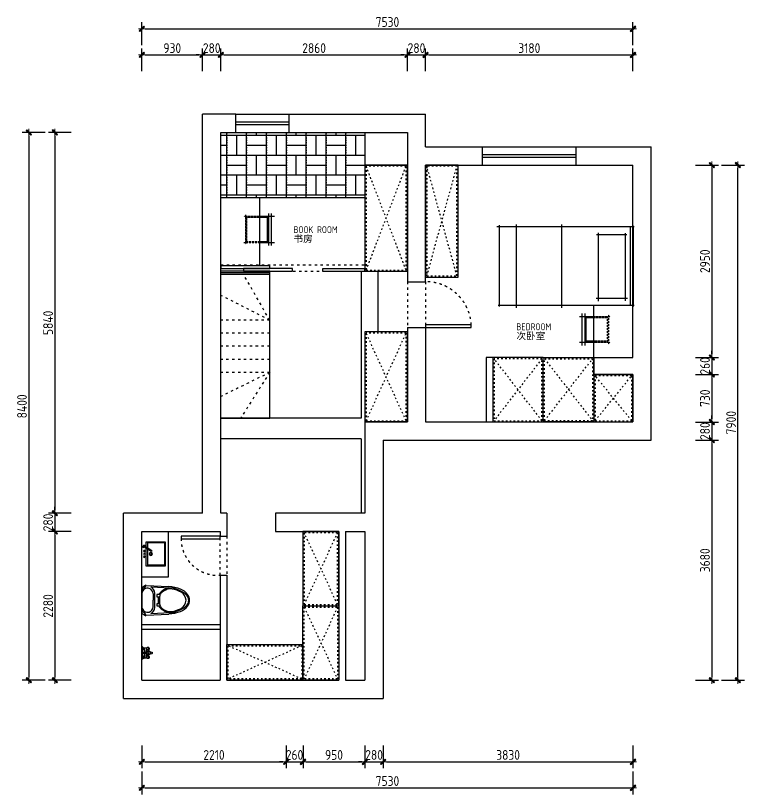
# Model space of a CAD drawing. Header units: millimetres. Extents: x -58733 to 427521, y -235734 to 553534.
# Drawn here: x 107490 to 118666, y 507669 to 519611 of the extents above; entities that cross this region are included whole.
import ezdxf

# ---------------------------------------------------------------- set-up
doc = ezdxf.new("R2010")
doc.units = ezdxf.units.MM
doc.linetypes.add('ACAD_ISO03W100', pattern=[30, 12, -18])
for name, color, linetype in [('00-墙体', 7, 'Continuous'), ('02-洁具及配件（地平图显示）', 1, 'Continuous'), ('02-活动家具', 1, 'Continuous'), ('E-立面活动家具', 1, 'Continuous')]:
    doc.layers.add(name, color=color, linetype=linetype)
doc.layers.add('P★10 文字说明', color=32, linetype='Continuous', lineweight=0)
doc.styles.add('CCD_DIM', font='ARCHS.SHX')
doc.styles.add('编号', font='ARCHSTYL.SHX', dxfattribs={"width": 0.8})
doc.dimstyles.new('海龍1：50', dxfattribs={"dimscale": 50, "dimtxt": 3, "dimasz": 1, "dimexe": 2, "dimexo": 2, "dimgap": 0.6, "dimtad": 1, "dimdec": 0, "dimrnd": 5, "dimdsep": 46, "dimtxsty": 'CCD_DIM', "dimblk": 'WS-cj', "dimcen": 1, "dimclrd": 242, "dimclre": 242, "dimclrt": 2, "dimadec": 0, "dimazin": 2, "dimtfac": 1, "dimtdec": 0, "dimtix": 1, "dimtmove": 2, "dimatfit": 3, "dimldrblk": 'CCD_Leader_Arrow', "dimfxl": 5, "dimfxlon": 1, "dimtolj": 1, "dimarcsym": 0})

# ---------------------------------------------------------------- blocks, each defined once
blk = doc.blocks.new('WS-cj')
blk.add_hatch(color=1).paths.add_polyline_path([(0.59, 0.82), (-0.82, -0.59), (-0.59, -0.82), (0.82, 0.59)])
at = {"color": 1, "linetype": 'ByBlock', "lineweight": 0}
for p, q in [((-1.1, 0), (0, 0)), ((0, 0), (1.1, 0))]:
    blk.add_line(p, q, dxfattribs=at)
at = {"color": 1}
blk.add_lwpolyline([(0.59, 0.82), (-0.82, -0.59), (-0.59, -0.82), (0.82, 0.59)], close=True, dxfattribs=at)
blk = doc.blocks.new('*D592')
at = {"color": 242, "lineweight": -2}
for p, q in [((56261, 165834), (56261, 166184)), ((57191, 165834), (57191, 166184)), ((56311, 166084), (57141, 166084))]:
    blk.add_line(p, q, dxfattribs=at)
at = {"layer": 'Defpoints', "color": 0}
for p in [(57191, 166084), (56261, 165684), (57191, 165684)]:
    blk.add_point(p, dxfattribs=at)
at = {"color": 242, "lineweight": -2, "xscale": 50, "yscale": 50, "zscale": 50, "rotation": 180}
blk.add_blockref('WS-cj', (56261, 166084), dxfattribs=at)
at = {"color": 242, "lineweight": -2, "xscale": 50, "yscale": 50, "zscale": 50}
blk.add_blockref('WS-cj', (57191, 166084), dxfattribs=at)
at = {"color": 2, "insert": (56726, 166189), "char_height": 150, "attachment_point": 5, "style": 'CCD_DIM'}
blk.add_mtext('\\A1;930', dxfattribs=at)
blk = doc.blocks.new('CCD_Leader_Arrow')
at = {"color": 1, "linetype": 'ByBlock'}
blk.add_line((0, 0), (-1, 0), dxfattribs=at)
for points in [[(-0.86, 0.67), (-0.6, 0.85), (-0.24, 0), (0, 0)], [(-0.86, -0.67), (-0.6, -0.85), (-0.24, 0), (0, 0)]]:
    blk.add_solid(points, dxfattribs=at)
blk = doc.blocks.new('*D593')
at = {"color": 242, "lineweight": -2}
for p, q in [((57191, 165834), (57191, 166184)), ((57471, 165834), (57471, 166184)), ((57141, 166084), (57091, 166084)), ((57191, 166084), (57471, 166084)), ((57521, 166084), (57571, 166084))]:
    blk.add_line(p, q, dxfattribs=at)
at = {"layer": 'Defpoints', "color": 0}
for p in [(57471, 166084), (57191, 165684), (57471, 165684)]:
    blk.add_point(p, dxfattribs=at)
at = {"color": 242, "lineweight": -2, "xscale": 50, "yscale": 50, "zscale": 50}
blk.add_blockref('WS-cj', (57191, 166084), dxfattribs=at)
at = {"color": 242, "lineweight": -2, "xscale": 50, "yscale": 50, "zscale": 50, "rotation": 180}
blk.add_blockref('WS-cj', (57471, 166084), dxfattribs=at)
at = {"color": 2, "insert": (57331, 166189), "char_height": 150, "attachment_point": 5, "style": 'CCD_DIM'}
blk.add_mtext('\\A1;280', dxfattribs=at)
blk = doc.blocks.new('*D594')
at = {"color": 242, "lineweight": -2}
for p, q in [((57471, 165834), (57471, 166184)), ((60331, 165834), (60331, 166184)), ((57521, 166084), (60281, 166084))]:
    blk.add_line(p, q, dxfattribs=at)
at = {"layer": 'Defpoints', "color": 0}
for p in [(60331, 166084), (57471, 165684), (60331, 165684)]:
    blk.add_point(p, dxfattribs=at)
at = {"color": 242, "lineweight": -2, "xscale": 50, "yscale": 50, "zscale": 50, "rotation": 180}
blk.add_blockref('WS-cj', (57471, 166084), dxfattribs=at)
at = {"color": 242, "lineweight": -2, "xscale": 50, "yscale": 50, "zscale": 50}
blk.add_blockref('WS-cj', (60331, 166084), dxfattribs=at)
at = {"color": 2, "insert": (58901, 166189), "char_height": 150, "attachment_point": 5, "style": 'CCD_DIM'}
blk.add_mtext('\\A1;2860', dxfattribs=at)
blk = doc.blocks.new('*D595')
at = {"color": 242, "lineweight": -2}
for p, q in [((60331, 165834), (60331, 166184)), ((60611, 165834), (60611, 166184)), ((60281, 166084), (60231, 166084)), ((60331, 166084), (60611, 166084)), ((60661, 166084), (60711, 166084))]:
    blk.add_line(p, q, dxfattribs=at)
at = {"layer": 'Defpoints', "color": 0}
for p in [(60611, 166084), (60331, 165684), (60611, 165684)]:
    blk.add_point(p, dxfattribs=at)
at = {"color": 242, "lineweight": -2, "xscale": 50, "yscale": 50, "zscale": 50}
blk.add_blockref('WS-cj', (60331, 166084), dxfattribs=at)
at = {"color": 242, "lineweight": -2, "xscale": 50, "yscale": 50, "zscale": 50, "rotation": 180}
blk.add_blockref('WS-cj', (60611, 166084), dxfattribs=at)
at = {"color": 2, "insert": (60471, 166189), "char_height": 150, "attachment_point": 5, "style": 'CCD_DIM'}
blk.add_mtext('\\A1;280', dxfattribs=at)
blk = doc.blocks.new('*D596')
at = {"color": 242, "lineweight": -2}
for p, q in [((60611, 165834), (60611, 166184)), ((63791, 165834), (63791, 166184)), ((60661, 166084), (63741, 166084))]:
    blk.add_line(p, q, dxfattribs=at)
at = {"layer": 'Defpoints', "color": 0}
for p in [(63791, 166084), (60611, 165684), (63791, 165684)]:
    blk.add_point(p, dxfattribs=at)
at = {"color": 242, "lineweight": -2, "xscale": 50, "yscale": 50, "zscale": 50, "rotation": 180}
blk.add_blockref('WS-cj', (60611, 166084), dxfattribs=at)
at = {"color": 242, "lineweight": -2, "xscale": 50, "yscale": 50, "zscale": 50}
blk.add_blockref('WS-cj', (63791, 166084), dxfattribs=at)
at = {"color": 2, "insert": (62201, 166189), "char_height": 150, "attachment_point": 5, "style": 'CCD_DIM'}
blk.add_mtext('\\A1;3180', dxfattribs=at)
blk = doc.blocks.new('*D597')
at = {"color": 242, "lineweight": -2}
for p, q in [((56261, 166234), (56261, 166584)), ((56311, 166484), (63741, 166484)), ((63791, 166234), (63791, 166584))]:
    blk.add_line(p, q, dxfattribs=at)
at = {"layer": 'Defpoints', "color": 0}
for p in [(63791, 166484), (56261, 165684), (63791, 165684)]:
    blk.add_point(p, dxfattribs=at)
at = {"color": 242, "lineweight": -2, "xscale": 50, "yscale": 50, "zscale": 50, "rotation": 180}
blk.add_blockref('WS-cj', (56261, 166484), dxfattribs=at)
at = {"color": 242, "lineweight": -2, "xscale": 50, "yscale": 50, "zscale": 50}
blk.add_blockref('WS-cj', (63791, 166484), dxfattribs=at)
at = {"color": 2, "insert": (60026, 166589), "char_height": 150, "attachment_point": 5, "style": 'CCD_DIM'}
blk.add_mtext('\\A1;7530', dxfattribs=at)
blk = doc.blocks.new('*D598')
at = {"color": 242, "lineweight": -2}
for p, q in [((56261, 155496), (56261, 155146)), ((58471, 155496), (58471, 155146)), ((56311, 155246), (58421, 155246))]:
    blk.add_line(p, q, dxfattribs=at)
at = {"layer": 'Defpoints', "color": 0}
for p in [(56261, 155646), (58471, 155646), (58471, 155246)]:
    blk.add_point(p, dxfattribs=at)
at = {"color": 242, "lineweight": -2, "xscale": 50, "yscale": 50, "zscale": 50, "rotation": 180}
blk.add_blockref('WS-cj', (56261, 155246), dxfattribs=at)
at = {"color": 242, "lineweight": -2, "xscale": 50, "yscale": 50, "zscale": 50}
blk.add_blockref('WS-cj', (58471, 155246), dxfattribs=at)
at = {"color": 2, "insert": (57366, 155351), "char_height": 150, "attachment_point": 5, "style": 'CCD_DIM'}
blk.add_mtext('\\A1;2210', dxfattribs=at)
blk = doc.blocks.new('*D599')
at = {"color": 242, "lineweight": -2}
for p, q in [((58471, 155496), (58471, 155146)), ((58731, 155496), (58731, 155146)), ((58421, 155246), (58371, 155246)), ((58471, 155246), (58731, 155246)), ((58781, 155246), (58831, 155246))]:
    blk.add_line(p, q, dxfattribs=at)
at = {"layer": 'Defpoints', "color": 0}
for p in [(58471, 155646), (58731, 155646), (58731, 155246)]:
    blk.add_point(p, dxfattribs=at)
at = {"color": 242, "lineweight": -2, "xscale": 50, "yscale": 50, "zscale": 50}
blk.add_blockref('WS-cj', (58471, 155246), dxfattribs=at)
at = {"color": 242, "lineweight": -2, "xscale": 50, "yscale": 50, "zscale": 50, "rotation": 180}
blk.add_blockref('WS-cj', (58731, 155246), dxfattribs=at)
at = {"color": 2, "insert": (58601, 155351), "char_height": 150, "attachment_point": 5, "style": 'CCD_DIM'}
blk.add_mtext('\\A1;260', dxfattribs=at)
blk = doc.blocks.new('*D600')
at = {"color": 242, "lineweight": -2}
for p, q in [((58731, 155496), (58731, 155146)), ((59681, 155496), (59681, 155146)), ((58781, 155246), (59631, 155246))]:
    blk.add_line(p, q, dxfattribs=at)
at = {"layer": 'Defpoints', "color": 0}
for p in [(58731, 155646), (59681, 155646), (59681, 155246)]:
    blk.add_point(p, dxfattribs=at)
at = {"color": 242, "lineweight": -2, "xscale": 50, "yscale": 50, "zscale": 50, "rotation": 180}
blk.add_blockref('WS-cj', (58731, 155246), dxfattribs=at)
at = {"color": 242, "lineweight": -2, "xscale": 50, "yscale": 50, "zscale": 50}
blk.add_blockref('WS-cj', (59681, 155246), dxfattribs=at)
at = {"color": 2, "insert": (59206, 155351), "char_height": 150, "attachment_point": 5, "style": 'CCD_DIM'}
blk.add_mtext('\\A1;950', dxfattribs=at)
blk = doc.blocks.new('*D601')
at = {"color": 242, "lineweight": -2}
for p, q in [((59681, 155496), (59681, 155146)), ((59961, 155496), (59961, 155146)), ((59631, 155246), (59581, 155246)), ((59681, 155246), (59961, 155246)), ((60011, 155246), (60061, 155246))]:
    blk.add_line(p, q, dxfattribs=at)
at = {"layer": 'Defpoints', "color": 0}
for p in [(59681, 155646), (59961, 155646), (59961, 155246)]:
    blk.add_point(p, dxfattribs=at)
at = {"color": 242, "lineweight": -2, "xscale": 50, "yscale": 50, "zscale": 50}
blk.add_blockref('WS-cj', (59681, 155246), dxfattribs=at)
at = {"color": 242, "lineweight": -2, "xscale": 50, "yscale": 50, "zscale": 50, "rotation": 180}
blk.add_blockref('WS-cj', (59961, 155246), dxfattribs=at)
at = {"color": 2, "insert": (59821, 155351), "char_height": 150, "attachment_point": 5, "style": 'CCD_DIM'}
blk.add_mtext('\\A1;280', dxfattribs=at)
blk = doc.blocks.new('*D602')
at = {"color": 242, "lineweight": -2}
for p, q in [((59961, 155496), (59961, 155146)), ((63791, 155496), (63791, 155146)), ((60011, 155246), (63741, 155246))]:
    blk.add_line(p, q, dxfattribs=at)
at = {"layer": 'Defpoints', "color": 0}
for p in [(59961, 155646), (63791, 155646), (63791, 155246)]:
    blk.add_point(p, dxfattribs=at)
at = {"color": 242, "lineweight": -2, "xscale": 50, "yscale": 50, "zscale": 50, "rotation": 180}
blk.add_blockref('WS-cj', (59961, 155246), dxfattribs=at)
at = {"color": 242, "lineweight": -2, "xscale": 50, "yscale": 50, "zscale": 50}
blk.add_blockref('WS-cj', (63791, 155246), dxfattribs=at)
at = {"color": 2, "insert": (61876, 155351), "char_height": 150, "attachment_point": 5, "style": 'CCD_DIM'}
blk.add_mtext('\\A1;3830', dxfattribs=at)
blk = doc.blocks.new('*D603')
at = {"color": 242, "lineweight": -2}
for p, q in [((56261, 155096), (56261, 154746)), ((63791, 155096), (63791, 154746)), ((56311, 154846), (63741, 154846))]:
    blk.add_line(p, q, dxfattribs=at)
at = {"layer": 'Defpoints', "color": 0}
for p in [(56261, 155646), (63791, 155646), (63791, 154846)]:
    blk.add_point(p, dxfattribs=at)
at = {"color": 242, "lineweight": -2, "xscale": 50, "yscale": 50, "zscale": 50, "rotation": 180}
blk.add_blockref('WS-cj', (56261, 154846), dxfattribs=at)
at = {"color": 242, "lineweight": -2, "xscale": 50, "yscale": 50, "zscale": 50}
blk.add_blockref('WS-cj', (63791, 154846), dxfattribs=at)
at = {"color": 2, "insert": (60026, 154951), "char_height": 150, "attachment_point": 5, "style": 'CCD_DIM'}
blk.add_mtext('\\A1;7530', dxfattribs=at)
blk = doc.blocks.new('*D604')
at = {"color": 242, "lineweight": -2}
for p, q in [((55177, 164896), (54827, 164896)), ((54927, 164846), (54927, 159106)), ((55177, 159056), (54827, 159056))]:
    blk.add_line(p, q, dxfattribs=at)
at = {"layer": 'Defpoints', "color": 0}
for p in [(55327, 164896), (54927, 159056), (55327, 159056)]:
    blk.add_point(p, dxfattribs=at)
at = {"color": 242, "lineweight": -2, "xscale": 50, "yscale": 50, "zscale": 50}
for p, rotation in [((54927, 164896), 90), ((54927, 159056), 270)]:
    blk.add_blockref('WS-cj', p, dxfattribs=dict(at, rotation=rotation))
at = {"color": 2, "insert": (54822, 161976), "char_height": 150, "attachment_point": 5, "rotation": 90, "style": 'CCD_DIM'}
blk.add_mtext('\\A1;5840', dxfattribs=at)
blk = doc.blocks.new('*D605')
at = {"color": 242, "lineweight": -2}
for p, q in [((54927, 159106), (54927, 159156)), ((55177, 159056), (54827, 159056)), ((54927, 159056), (54927, 158776)), ((55177, 158776), (54827, 158776)), ((54927, 158726), (54927, 158676))]:
    blk.add_line(p, q, dxfattribs=at)
at = {"layer": 'Defpoints', "color": 0}
for p in [(55327, 159056), (54927, 158776), (55327, 158776)]:
    blk.add_point(p, dxfattribs=at)
at = {"color": 242, "lineweight": -2, "xscale": 50, "yscale": 50, "zscale": 50}
for p, rotation in [((54927, 159056), 270), ((54927, 158776), 90)]:
    blk.add_blockref('WS-cj', p, dxfattribs=dict(at, rotation=rotation))
at = {"color": 2, "insert": (54822, 158916), "char_height": 150, "attachment_point": 5, "rotation": 90, "style": 'CCD_DIM'}
blk.add_mtext('\\A1;280', dxfattribs=at)
blk = doc.blocks.new('*D606')
at = {"color": 242, "lineweight": -2}
for p, q in [((55177, 158776), (54827, 158776)), ((54927, 158726), (54927, 156546)), ((55177, 156496), (54827, 156496))]:
    blk.add_line(p, q, dxfattribs=at)
at = {"layer": 'Defpoints', "color": 0}
for p in [(55327, 158776), (54927, 156496), (55327, 156496)]:
    blk.add_point(p, dxfattribs=at)
at = {"color": 242, "lineweight": -2, "xscale": 50, "yscale": 50, "zscale": 50}
for p, rotation in [((54927, 158776), 90), ((54927, 156496), 270)]:
    blk.add_blockref('WS-cj', p, dxfattribs=dict(at, rotation=rotation))
at = {"color": 2, "insert": (54822, 157636), "char_height": 150, "attachment_point": 5, "rotation": 90, "style": 'CCD_DIM'}
blk.add_mtext('\\A1;2280', dxfattribs=at)
blk = doc.blocks.new('*D607')
at = {"color": 242, "lineweight": -2}
for p, q in [((54777, 164896), (54427, 164896)), ((54527, 164846), (54527, 156546)), ((54777, 156496), (54427, 156496))]:
    blk.add_line(p, q, dxfattribs=at)
at = {"layer": 'Defpoints', "color": 0}
for p in [(55327, 164896), (54527, 156496), (55327, 156496)]:
    blk.add_point(p, dxfattribs=at)
at = {"color": 242, "lineweight": -2, "xscale": 50, "yscale": 50, "zscale": 50}
for p, rotation in [((54527, 164896), 90), ((54527, 156496), 270)]:
    blk.add_blockref('WS-cj', p, dxfattribs=dict(at, rotation=rotation))
at = {"color": 2, "insert": (54422, 160696), "char_height": 150, "attachment_point": 5, "rotation": 90, "style": 'CCD_DIM'}
blk.add_mtext('\\A1;8400', dxfattribs=at)
blk = doc.blocks.new('*D608')
at = {"color": 242, "lineweight": -2}
for p, q in [((64750, 164396), (65100, 164396)), ((65000, 164346), (65000, 161496)), ((64750, 161446), (65100, 161446))]:
    blk.add_line(p, q, dxfattribs=at)
at = {"layer": 'Defpoints', "color": 0}
for p in [(64600, 164396), (64600, 161446), (65000, 161446)]:
    blk.add_point(p, dxfattribs=at)
at = {"color": 242, "lineweight": -2, "xscale": 50, "yscale": 50, "zscale": 50}
for p, rotation in [((65000, 164396), 90), ((65000, 161446), 270)]:
    blk.add_blockref('WS-cj', p, dxfattribs=dict(at, rotation=rotation))
at = {"color": 2, "insert": (64895, 162921), "char_height": 150, "attachment_point": 5, "rotation": 90, "style": 'CCD_DIM'}
blk.add_mtext('\\A1;2950', dxfattribs=at)
blk = doc.blocks.new('*D609')
at = {"color": 242, "lineweight": -2}
for p, q in [((65000, 161496), (65000, 161546)), ((64750, 161446), (65100, 161446)), ((65000, 161446), (65000, 161186)), ((64750, 161186), (65100, 161186)), ((65000, 161136), (65000, 161086))]:
    blk.add_line(p, q, dxfattribs=at)
at = {"layer": 'Defpoints', "color": 0}
for p in [(64600, 161446), (64600, 161186), (65000, 161186)]:
    blk.add_point(p, dxfattribs=at)
at = {"color": 242, "lineweight": -2, "xscale": 50, "yscale": 50, "zscale": 50}
for p, rotation in [((65000, 161446), 270), ((65000, 161186), 90)]:
    blk.add_blockref('WS-cj', p, dxfattribs=dict(at, rotation=rotation))
at = {"color": 2, "insert": (64895, 161316), "char_height": 150, "attachment_point": 5, "rotation": 90, "style": 'CCD_DIM'}
blk.add_mtext('\\A1;260', dxfattribs=at)
blk = doc.blocks.new('*D610')
at = {"color": 242, "lineweight": -2}
for p, q in [((64750, 161186), (65100, 161186)), ((65000, 161136), (65000, 160506)), ((64750, 160456), (65100, 160456))]:
    blk.add_line(p, q, dxfattribs=at)
at = {"layer": 'Defpoints', "color": 0}
for p in [(64600, 161186), (64600, 160456), (65000, 160456)]:
    blk.add_point(p, dxfattribs=at)
at = {"color": 242, "lineweight": -2, "xscale": 50, "yscale": 50, "zscale": 50}
for p, rotation in [((65000, 161186), 90), ((65000, 160456), 270)]:
    blk.add_blockref('WS-cj', p, dxfattribs=dict(at, rotation=rotation))
at = {"color": 2, "insert": (64895, 160821), "char_height": 150, "attachment_point": 5, "rotation": 90, "style": 'CCD_DIM'}
blk.add_mtext('\\A1;730', dxfattribs=at)
blk = doc.blocks.new('*D611')
at = {"color": 242, "lineweight": -2}
for p, q in [((65000, 160506), (65000, 160556)), ((64750, 160456), (65100, 160456)), ((65000, 160456), (65000, 160176)), ((64750, 160176), (65100, 160176)), ((65000, 160126), (65000, 160076))]:
    blk.add_line(p, q, dxfattribs=at)
at = {"layer": 'Defpoints', "color": 0}
for p in [(64600, 160456), (64600, 160176), (65000, 160176)]:
    blk.add_point(p, dxfattribs=at)
at = {"color": 242, "lineweight": -2, "xscale": 50, "yscale": 50, "zscale": 50}
for p, rotation in [((65000, 160456), 270), ((65000, 160176), 90)]:
    blk.add_blockref('WS-cj', p, dxfattribs=dict(at, rotation=rotation))
at = {"color": 2, "insert": (64895, 160316), "char_height": 150, "attachment_point": 5, "rotation": 90, "style": 'CCD_DIM'}
blk.add_mtext('\\A1;280', dxfattribs=at)
blk = doc.blocks.new('*D612')
at = {"color": 242, "lineweight": -2}
for p, q in [((64750, 160176), (65100, 160176)), ((65000, 160126), (65000, 156546)), ((64750, 156496), (65100, 156496))]:
    blk.add_line(p, q, dxfattribs=at)
at = {"layer": 'Defpoints', "color": 0}
for p in [(64600, 160176), (64600, 156496), (65000, 156496)]:
    blk.add_point(p, dxfattribs=at)
at = {"color": 242, "lineweight": -2, "xscale": 50, "yscale": 50, "zscale": 50}
for p, rotation in [((65000, 160176), 90), ((65000, 156496), 270)]:
    blk.add_blockref('WS-cj', p, dxfattribs=dict(at, rotation=rotation))
at = {"color": 2, "insert": (64895, 158336), "char_height": 150, "attachment_point": 5, "rotation": 90, "style": 'CCD_DIM'}
blk.add_mtext('\\A1;3680', dxfattribs=at)
blk = doc.blocks.new('*D613')
at = {"color": 242, "lineweight": -2}
for p, q in [((65150, 164396), (65500, 164396)), ((65400, 156546), (65400, 164346)), ((65150, 156496), (65500, 156496))]:
    blk.add_line(p, q, dxfattribs=at)
at = {"layer": 'Defpoints', "color": 0}
for p in [(64600, 164396), (65400, 164396), (64600, 156496)]:
    blk.add_point(p, dxfattribs=at)
at = {"color": 242, "lineweight": -2, "xscale": 50, "yscale": 50, "zscale": 50}
for p, rotation in [((65400, 164396), 90), ((65400, 156496), 270)]:
    blk.add_blockref('WS-cj', p, dxfattribs=dict(at, rotation=rotation))
at = {"color": 2, "insert": (65295, 160446), "char_height": 150, "attachment_point": 5, "rotation": 90, "style": 'CCD_DIM'}
blk.add_mtext('\\A1;7900', dxfattribs=at)
blk = doc.blocks.new('zw$DBEA')
for p, q in [((2102, 1237), (0, 1237)), ((36, 1266), (36, 20)), ((36, 1253), (36, 16)), ((2045, 30), (2045, 1248)), ((2086, 1253), (2086, 16)), ((16, 37), (2102, 37))]:
    blk.add_line(p, q)
at = {"color": 251}
for p, q in [((292, 1277), (292, 0)), ((987, 1277), (987, 0)), ((1526, 1121), (1990, 1121)), ((1556, 100), (1556, 1149)), ((1966, 1144), (1966, 106)), ((2003, 139), (1520, 139))]:
    blk.add_line(p, q, dxfattribs=at)
blk = doc.blocks.new('A$C47FE7B04')
for p, q in [((12, 67), (28, 412)), ((466, 67), (450, 412)), ((42, 0), (0, 60)), ((436, 0), (478, 60)), ((436, 0), (42, 0))]:
    blk.add_line(p, q)
at = {"color": 251}
for p, q in [((35, 136), (50, 437)), ((443, 136), (428, 437)), ((153, 278), (153, 229)), ((185, 271), (293, 271)), ((186, 229), (186, 271)), ((292, 256), (186, 256)), ((292, 271), (292, 229)), ((325, 229), (325, 278)), ((350, 200), (128, 200)), ((138, 171), (239, 175)), ((153, 229), (186, 229)), ((340, 171), (239, 175)), ((292, 229), (325, 229)), ((94, 14), (55, 14)), ((424, 14), (384, 14)), ((76, 0), (403, 0)), ((436, 0), (436, 0))]:
    blk.add_line(p, q, dxfattribs=at)
for centre, radius, start, end in [((239, 580), 151, 53.3224, 126.6999), ((305, 501), 254, 128, 158.7), ((173, 501), 254, 21.3, 52), ((704, 355), 678, 159.5, 175.2), ((-226, 355), 678, 4.8, 20.5), ((76, 64), 63.8, 177, 184.041), ((402, 64), 63.8, 355.9513, 3)]:
    blk.add_arc(centre, radius, start, end)
for centre, radius, start, end in [((239, 607), 111, 90, 128.3644), ((239, 607), 111, 51.6356, 90), ((667, 317), 635, 150.6001, 163.4407), ((667, 317), 620, 152.8687, 163.4334), ((302, 523), 216, 127.6232, 150.6955), ((239, 536), 140, 27.1313, 152.8687), ((176, 523), 216, 29.3045, 52.3768), ((-189, 317), 620, 16.5666, 27.1313), ((-189, 317), 635, 16.5593, 29.3999), ((256, 441), 206, 164.0575, 208.1206), ((256, 441), 191, 164.0809, 199.8651), ((222, 441), 191, 340.1349, 15.9191), ((222, 441), 206, 331.8794, 15.9425), ((291, 457), 229, 200.5577, 226.0032), ((187, 457), 229, 313.9968, 339.4423), ((291, 457), 244, 207.4735, 235.4741), ((185, 347), 76.2, 226.0032, 270), ((293, 347), 76.2, 270, 313.9968), ((187, 457), 244, 304.5259, 332.5265), ((137, 88), 112, 94.5, 155.1), ((141, 82), 89.1, 92.2, 160.4), ((337, 82), 89.1, 19.6, 87.8), ((341, 88), 112, 24.9, 85.5), ((5, 10), 49.9, 81.6639, 95.7795), ((5, 10), 49.9, 4.936, 81.6639), ((144, 89), 89.8, 164.9956, 261.9532), ((334, 89), 89.8, 278.0468, 15.0044), ((473, 10), 49.9, 98.403, 175.064), ((473, 10), 49.9, 84.2205, 98.403)]:
    blk.add_arc(centre, radius, start, end, dxfattribs=at)
blk = doc.blocks.new('A$C148A1841')
at = {"extrusion": (0, 1, 0)}
for p, q in [((0, 360), (0, 0)), ((95, 360), (0, 360)), ((460, 360), (125, 360)), ((460, 0), (460, 360)), ((0, 0), (460, 0))]:
    blk.add_line(p, q, dxfattribs=at)
at = {"color": 251, "ltscale": 10, "extrusion": (0, 1, 0)}
for p, q in [((15, 330), (15, 15)), ((114, 330), (15, 330)), ((445, 330), (143, 330)), ((445, 15), (445, 330)), ((15, 15), (445, 15))]:
    blk.add_line(p, q, dxfattribs=at)
at = {"color": 251}
for p, q in [((230, 288), (230, 304)), ((198, 271), (216, 271)), ((230, 254), (230, 238)), ((246, 271), (263, 271))]:
    blk.add_line(p, q, dxfattribs=at)
at = {"color": 251, "ltscale": 10}
blk.add_lwpolyline([(162, 252), (183, 266), (98, 402, 1), (77, 389)], format="xyb", close=True, dxfattribs=at)
at = {"color": 251}
for radius in [29.4, 19.8]:
    blk.add_circle((230, 271), radius, dxfattribs=at)
at = {"color": 251, "ltscale": 10}
blk.add_arc((88, 396), 25, 331.6515, 271.6515, dxfattribs=at)
at = {"color": 251}
for centre, major_axis, start_param, end_param in [((177, 396), (-9.43, 9.43), 0.785398, 7.068583), ((230, 396), (-6.29, 6.29), 0.785398, 7.068583), ((283, 396), (9.43, 9.43), 2.356194490192192, 8.639379797371777)]:
    blk.add_ellipse(centre, major_axis=major_axis, ratio=1, start_param=start_param, end_param=end_param, dxfattribs=at)
blk = doc.blocks.new('A$C2EBB641D')
for p, q in [((267, 733), (267, 0)), ((333, 733), (333, 0)), ((533, 667), (200, 667)), ((200, 67), (533, 67))]:
    blk.add_line(p, q)
at = {"color": 251}
for p, q in [((533, 640), (347, 640)), ((360, 653), (360, 80)), ((347, 93), (533, 93))]:
    blk.add_line(p, q, dxfattribs=at)
at = {"color": 250, "linetype": 'ACAD_ISO03W100', "ltscale": 0.1}
for p, q in [((907, 667), (533, 667)), ((853, 640), (533, 640)), ((840, 80), (840, 653)), ((867, 27), (867, 707)), ((533, 93), (853, 93)), ((533, 67), (907, 67))]:
    blk.add_line(p, q, dxfattribs=at)
blk = doc.blocks.new('A$C161B1048')
for p, q in [((0, 159), (58, 159)), ((0, 151), (0, 159)), ((0, 151), (16, 135)), ((16, 135), (19, 135)), ((19, 130), (16, 128)), ((16, 128), (16, 122)), ((16, 122), (19, 120)), ((19, 120), (16, 118)), ((19, 135), (19, 130)), ((39, 120), (86, 120)), ((40, 135), (40, 130)), ((43, 135), (40, 135)), ((40, 130), (42, 128)), ((42, 122), (40, 120)), ((42, 128), (42, 122)), ((58, 151), (43, 135)), ((58, 159), (58, 151)), ((119, 159), (71, 159)), ((86, 147), (85, 147)), ((86, 147), (86, 100)), ((95, 147), (86, 147)), ((95, 147), (104, 147)), ((104, 147), (104, 100)), ((104, 147), (106, 147)), ((104, 120), (171, 120)), ((190, 159), (132, 159)), ((132, 159), (132, 151)), ((132, 151), (147, 135)), ((147, 135), (150, 135)), ((150, 130), (148, 128)), ((148, 128), (148, 122)), ((148, 122), (150, 120)), ((150, 135), (150, 130)), ((172, 120), (171, 120)), ((172, 135), (172, 130)), ((175, 135), (172, 135)), ((172, 130), (174, 128)), ((174, 122), (172, 120)), ((174, 128), (174, 122)), ((190, 151), (175, 135)), ((190, 151), (190, 159)), ((16, 118), (16, 89)), ((18, 87), (18, 86)), ((43, 87), (55, 87)), ((43, 86), (43, 87)), ((70, 46), (79, 84)), ((70, 44), (70, 44)), ((75, 74), (75, 67)), ((79, 34), (82, 5)), ((86, 100), (104, 100)), ((86, 89), (86, 85)), ((86, 89), (104, 89)), ((88, 0), (95, 0)), ((102, 0), (95, 0)), ((104, 89), (104, 85)), ((111, 34), (107, 5)), ((111, 84), (120, 46)), ((147, 87), (134, 87)), ((147, 86), (147, 87)), ((171, 87), (171, 87)), ((171, 87), (171, 86)), ((174, 89), (174, 118))]:
    blk.add_line(p, q)
at = {"color": 251}
for p, q in [((58, 151), (0, 151)), ((19, 135), (29, 135)), ((19, 130), (29, 130)), ((19, 120), (29, 120)), ((23, 128), (21, 130)), ((21, 120), (23, 122)), ((23, 128), (26, 130)), ((23, 122), (23, 128)), ((23, 122), (26, 120)), ((40, 135), (29, 135)), ((40, 130), (29, 130)), ((40, 120), (29, 120)), ((35, 128), (32, 130)), ((35, 122), (32, 120)), ((35, 128), (37, 130)), ((35, 122), (35, 128)), ((37, 120), (35, 122)), ((132, 151), (190, 151)), ((150, 135), (161, 135)), ((150, 130), (161, 130)), ((150, 120), (161, 120)), ((155, 128), (153, 130)), ((153, 120), (155, 122)), ((155, 128), (158, 130)), ((155, 122), (155, 128)), ((155, 122), (158, 120)), ((172, 135), (161, 135)), ((172, 130), (161, 130)), ((172, 120), (161, 120)), ((167, 128), (164, 130)), ((167, 122), (164, 120)), ((167, 128), (169, 130)), ((167, 122), (167, 128)), ((169, 120), (167, 122)), ((15, 54), (20, 78)), ((18, 87), (43, 87)), ((18, 86), (43, 86)), ((31, 52), (19, 52)), ((31, 52), (42, 52)), ((46, 54), (41, 78)), ((76, 58), (74, 63)), ((79, 57), (76, 58)), ((80, 67), (79, 57)), ((89, 65), (93, 53)), ((93, 53), (98, 53)), ((98, 53), (101, 65)), ((110, 68), (110, 57)), ((110, 57), (114, 58)), ((115, 74), (114, 69)), ((114, 58), (116, 65)), ((121, 44), (121, 44)), ((143, 54), (149, 78)), ((171, 87), (147, 87)), ((171, 86), (147, 86)), ((159, 52), (147, 52)), ((159, 52), (171, 52)), ((175, 54), (169, 78))]:
    blk.add_line(p, q, dxfattribs=at)
for centre, radius, start, end in [((86, 163), 16.1, 196.4663, 264.7097), ((104, 163), 16.1, 275.2903, 343.5337), ((172, 118), 2, 0, 90), ((216, 37), 206, 167.1247, 175.6663), ((32, 106), 57, 247.8225, 268.6863), ((19, 81), 4.17, 95.2861, 155.1491), ((18, 89), 2.26, 180, 283.6855), ((29, 106), 57, 271.3137, 292.1775), ((42, 81), 4.17, 24.8509, 84.7139), ((-155, 37), 206, 4.3337, 12.8753), ((55, 66), 20.9, 23.4502, 90), ((76, 43), 6.14, 155.6461, 180), ((76, 43), 6.14, 180, 221.2126), ((85, 51), 18.4, 221.2126, 244.6886), ((91, 64), 32.8, 244.6886, 258.9162), ((80, 84), 0.732, 111.5874, 180), ((80, 84), 0.732, 180, 248.4126), ((87, 66), 20.2, 99.3077, 111.5874), ((87, 102), 20.2, 248.4126, 260.6923), ((88, 6), 5.6, 186.0979, 272.3749), ((93, 94), 9.16, 140.1022, 219.8978), ((92, 37), 49.5, 96.7319, 99.3077), ((92, 131), 49.5, 260.6923, 266.1163), ((95, 85), 53.9, 258.9162, 270), ((87, 85), 0.443, 180, 247.4671), ((91, 95), 11, 247.4671, 260.2489), ((93, 111), 26.9, 260.2489, 265.9284), ((95, 178), 96.5, 266.1163, 270), ((95, 136), 52.2, 265.9284, 270), ((95, 136), 52.2, 270, 274.0716), ((95, 178), 96.5, 270, 273.8837), ((95, 85), 53.9, 270, 281.0838), ((97, 111), 26.9, 274.0716, 279.7511), ((100, 95), 11, 279.7511, 292.5329), ((98, 131), 49.5, 273.8837, 279.3077), ((102, 6), 5.6, 267.6251, 353.9021), ((97, 94), 9.16, 320.1022, 39.8978), ((98, 37), 49.5, 80.6923, 83.2681), ((104, 85), 0.443, 292.5329, 0), ((99, 64), 32.8, 281.0838, 295.3114), ((103, 66), 20.2, 68.4126, 80.6923), ((103, 102), 20.2, 279.3077, 291.5874), ((110, 84), 0.732, 291.5874, 0), ((110, 84), 0.732, 360, 68.4126), ((105, 51), 18.4, 295.3114, 318.7874), ((134, 66), 20.9, 90, 156.5498), ((115, 43), 6.14, 318.7874, 0), ((115, 43), 6.14, 0, 24.3539), ((345, 37), 206, 167.1247, 175.6663), ((160, 106), 57, 247.8225, 268.6863), ((147, 81), 4.17, 95.2861, 155.1491), ((158, 106), 57, 271.3137, 292.1775), ((172, 89), 2.26, 256.3145, 0), ((171, 81), 4.17, 24.8509, 84.7139), ((-27, 37), 206, 4.3337, 12.8753)]:
    blk.add_arc(centre, radius, start, end)
for centre, radius, start, end in [((11, 60), 7.1, 268.6863, 306.614), ((-79, 60), 94, 356.2802, 9.9331), ((19, 57), 4.74, 212.3784, 270), ((30, 73), 10.8, 86.7185, 152.529), ((31, 73), 10.8, 27.471, 93.2815), ((42, 57), 4.74, 270, 327.6216), ((140, 60), 94, 170.0669, 183.7198), ((51, 60), 7.1, 233.386, 271.3137), ((95, 100), 17, 122.2278, 235.4154), ((84, 94), 5.2, 68.9619, 78.2634), ((84, 95), 5.2, 281.7366, 291.0381), ((84, 94), 4.83, 47.1211, 68.9619), ((84, 95), 4.83, 291.0381, 312.8789), ((84, 94), 4.53, 24.0405, 47.1211), ((84, 95), 4.53, 312.8789, 335.9595), ((85, 94), 4.18, 0, 24.0405), ((85, 94), 4.18, 335.9595, 0), ((94, 94), 4.18, 155.9595, 180), ((94, 94), 4.18, 180, 204.0405), ((95, 94), 4.53, 132.8789, 155.9595), ((95, 95), 4.53, 204.0405, 227.1211), ((95, 94), 4.83, 111.0381, 132.8789), ((95, 95), 4.83, 227.1211, 248.9619), ((95, 94), 5.2, 90, 111.0381), ((95, 95), 5.2, 248.9619, 270), ((95, 94), 5.2, 68.9619, 90), ((95, 95), 5.2, 270, 291.0381), ((95, 94), 4.83, 47.1211, 68.9619), ((95, 95), 4.83, 291.0381, 312.8789), ((95, 94), 4.53, 24.0405, 47.1211), ((95, 95), 4.53, 312.8789, 335.9595), ((96, 94), 4.18, 0, 24.0405), ((96, 94), 4.18, 335.9595, 0), ((106, 94), 4.18, 155.9595, 180), ((106, 94), 4.18, 180, 204.0405), ((106, 94), 4.53, 132.8789, 155.9595), ((106, 95), 4.53, 204.0405, 227.1211), ((106, 94), 4.83, 111.0381, 132.8789), ((106, 95), 4.83, 227.1211, 248.9619), ((95, 100), 17, 304.4767, 58.4244), ((106, 94), 5.2, 101.7366, 111.0381), ((106, 95), 5.2, 248.9619, 258.2634), ((139, 60), 7.1, 268.6863, 306.614), ((49, 60), 94, 356.2802, 9.9331), ((147, 57), 4.74, 212.3784, 270), ((158, 73), 10.8, 86.7185, 152.529), ((160, 73), 10.8, 27.471, 93.2815), ((171, 57), 4.74, 270, 327.6216), ((269, 60), 94, 170.0669, 183.7198), ((179, 60), 7.1, 233.386, 271.3137)]:
    blk.add_arc(centre, radius, start, end, dxfattribs=at)
blk = doc.blocks.new('zw$15C8')
h = blk.add_hatch()
h.set_pattern_fill('2X2BRIKS', color=251, scale=1.5)
h.set_pattern_definition([(0, (1913.92, 1750.45), (0, 304.8), [38.1, 0]), (0, (1913.92, 1902.85), (304.8, 304.8), [304.8, -304.8]), (90, (1913.92, 1750.45), (-304.8, 2e-14), [38.1, 0]), (90, (2371.12, 1750.45), (-304.8, 304.8), [304.8, -304.8])])
h.paths.add_polyline_path([(3123.9, 9150.4), (3123.9, 10150.4), (3353.9, 10150.4), (4173.9, 10150.4), (5333.9, 10150.4), (5333.9, 9650.4), (5333.9, 9150.4)])
for p, q in [((2843.9, 4310.4), (2843.9, 10430.4)), ((3353.9, 10430.4), (2843.9, 10430.4)), ((3353.9, 10150.4), (3353.9, 10430.4)), ((4173.9, 10150.4), (4173.9, 10430.4)), ((4173.9, 10430.4), (6263.9, 10430.4)), ((6263.9, 9930.4), (6263.9, 10430.4)), ((3123.9, 4310.4), (3123.9, 10150.4)), ((3123.9, 10150.4), (3353.9, 10150.4)), ((4173.9, 10150.4), (5983.9, 10150.4)), ((5333.9, 10150.4), (5333.9, 9650.4)), ((5983.9, 10150.4), (5983.9, 7860.4)), ((6263.9, 9930.4), (7133.9, 9930.4)), ((7133.9, 9650.4), (7133.9, 9930.4)), ((8573.9, 9650.4), (8573.9, 9930.4)), ((8573.9, 9930.4), (9723.9, 9930.4)), ((9723.9, 5430.4), (9723.9, 9930.4)), ((5333.9, 9650.4), (5983.9, 9650.4)), ((6263.9, 7860.4), (6263.9, 9650.4)), ((6263.9, 9650.4), (7133.9, 9650.4)), ((8573.9, 9650.4), (9443.9, 9650.4)), ((9443.9, 6700.4), (9443.9, 9650.4)), ((5983.9, 7860.4), (6263.9, 7860.4)), ((5983.9, 7160.4), (6263.9, 7160.4)), ((5983.9, 7160.4), (5983.9, 5710.4)), ((6263.9, 7160.4), (6263.9, 5710.4)), ((7193.9, 6700.4), (7193.9, 5710.4)), ((7293.9, 6700.4), (7193.9, 6700.4)), ((7293.9, 6700.4), (7293.9, 5710.4)), ((8843.9, 6700.4), (9443.9, 6700.4)), ((8843.9, 6440.4), (8843.9, 6700.4)), ((8843.9, 6440.4), (9443.9, 6440.4)), ((9443.9, 6440.4), (9443.9, 5710.4)), ((5983.9, 5710.4), (5333.9, 5710.4)), ((5333.9, 5710.4), (5333.9, 4310.4)), ((6263.9, 5710.4), (9443.9, 5710.4)), ((5613.9, 5430.4), (5613.9, 1470.4)), ((5613.9, 5430.4), (9723.9, 5430.4)), ((1633.9, 1470.4), (1633.9, 4310.4)), ((2843.9, 4310.4), (1633.9, 4310.4)), ((3213.9, 4310.4), (3123.9, 4310.4)), ((3213.9, 4310.4), (3213.9, 3960.4)), ((5333.9, 4310.4), (3963.9, 4310.4)), ((3963.9, 4310.4), (3963.9, 4030.4)), ((1913.9, 1750.4), (1913.9, 4030.4)), ((1913.9, 4030.4), (3113.9, 4030.4)), ((3113.9, 4030.4), (3113.9, 3960.4)), ((3113.9, 3960.4), (3213.9, 3960.4)), ((3963.9, 4030.4), (4933.9, 4030.4)), ((4933.9, 4030.4), (4933.9, 1750.4)), ((5033.9, 4030.4), (5333.9, 4030.4)), ((5033.9, 4030.4), (5033.9, 1750.4)), ((5333.9, 4030.4), (5333.9, 1750.4)), ((3113.9, 3360.4), (3113.9, 1750.4)), ((3113.9, 3360.4), (3213.9, 3360.4)), ((3213.9, 3360.4), (3213.9, 1750.4)), ((1913.9, 1750.4), (3113.9, 1750.4)), ((3213.9, 1750.4), (4933.9, 1750.4)), ((5033.9, 1750.4), (5333.9, 1750.4)), ((1633.9, 1470.4), (5613.9, 1470.4))]:
    blk.add_line(p, q)
at = {"color": 12}
for p, q in [((3353.9, 10430.4), (4173.9, 10430.4)), ((3353.9, 10150.4), (4173.9, 10150.4)), ((7133.9, 9930.4), (8573.9, 9930.4)), ((7133.9, 9650.4), (8573.9, 9650.4)), ((3123.9, 9150.4), (5333.9, 9150.4)), ((3723.9, 8120.4), (3723.9, 9150.4))]:
    blk.add_line(p, q, dxfattribs=at)
at = {"color": 250}
for p, q in [((5273.9, 8020.4), (5273.9, 5770.4)), ((5533.9, 8020.4), (5533.9, 7090.4)), ((5273.9, 5770.4), (3123.9, 5770.4)), ((5273.9, 5450.4), (3123.9, 5450.4)), ((5273.9, 5450.4), (5273.9, 4310.4))]:
    blk.add_line(p, q, dxfattribs=at)
at = {"layer": '00-墙体', "color": 42}
for p, q in [((3353.9, 10310.4), (4173.9, 10310.4)), ((3353.9, 10270.4), (4173.9, 10270.4)), ((7133.9, 9810.4), (8573.9, 9810.4)), ((7133.9, 9770.4), (8573.9, 9770.4))]:
    blk.add_line(p, q, dxfattribs=at)
at = {"layer": '02-洁具及配件（地平图显示）', "ltscale": 0.8}
for p, q in [((2313.9, 4030.4), (2313.9, 3330.4)), ((2313.9, 3330.4), (1913.9, 3330.4)), ((3113.9, 2600.4), (1913.9, 2600.4)), ((3113.9, 2530.4), (1913.9, 2530.4))]:
    blk.add_line(p, q, dxfattribs=at)
at = {"layer": '02-活动家具', "color": 251, "linetype": 'ACAD_ISO03W100', "ltscale": 2}
for p, q in [((5353.9, 8040.4), (5963.9, 9630.4)), ((5963.9, 8040.4), (5353.9, 9630.4)), ((6283.9, 7950.4), (6743.9, 9630.4)), ((6743.9, 7950.4), (6283.9, 9630.4)), ((5353.9, 5730.4), (5963.9, 7070.4)), ((5963.9, 5730.4), (5353.9, 7070.4)), ((8047.6, 5730.4), (7313.9, 6680.4)), ((8047.6, 6680.4), (7313.9, 5730.4)), ((8087.6, 5730.4), (8823.9, 6680.4)), ((8087.6, 6680.4), (8823.9, 5730.4)), ((8863.9, 5730.4), (9423.9, 6420.4)), ((9423.9, 5730.4), (8863.9, 6420.4)), ((4403.9, 2910.4), (4913.9, 4010.4)), ((4913.9, 2910.4), (4403.9, 4010.4)), ((4403.9, 2870.4), (4913.9, 1770.4)), ((4913.9, 2870.4), (4403.9, 1770.4)), ((4363.9, 2280.4), (3233.9, 1770.4)), ((4363.9, 1770.4), (3233.9, 2280.4))]:
    blk.add_line(p, q, dxfattribs=at)
at = {"layer": '02-活动家具', "color": 8, "linetype": 'ACAD_ISO03W100', "ltscale": 3}
for p, q in [((3123.9, 8120.4), (5333.9, 8120.4)), ((3873.9, 8020.4), (5333.9, 8020.4)), ((3873.9, 7270.4), (3473.9, 7970.4)), ((5983.9, 7860.4), (5983.9, 7160.4)), ((6263.9, 7860.4), (6263.9, 7160.4)), ((3873.9, 7270.4), (3123.9, 7651.8)), ((3873.9, 7270.4), (3123.9, 7270.4)), ((3873.9, 7070.4), (3123.9, 7070.4)), ((3873.9, 6870.4), (3123.9, 6870.4)), ((3873.9, 6670.4), (3123.9, 6670.4)), ((3873.9, 6470.4), (3123.9, 6470.4)), ((3873.9, 6470.4), (3123.9, 6101.5)), ((3873.9, 6470.4), (3427.8, 5770.4)), ((3113.9, 3360.4), (3113.9, 3960.4)), ((3213.9, 3960.4), (3213.9, 3360.4))]:
    blk.add_line(p, q, dxfattribs=at)
at = {"layer": '02-活动家具'}
for p, q in [((3873.9, 8020.4), (3123.9, 8020.4)), ((3873.9, 7970.4), (3873.9, 8020.4)), ((3873.9, 7970.4), (3123.9, 7970.4)), ((3873.9, 5770.4), (3873.9, 7970.4)), ((8843.9, 6700.4), (8843.9, 7500.4)), ((3123.9, 5770.4), (3873.9, 5770.4))]:
    blk.add_line(p, q, dxfattribs=at)
at = {"layer": '02-活动家具', "color": 8}
blk.add_line((3873.9, 7995.4), (3123.9, 7995.4), dxfattribs=at)
at = {"layer": '02-活动家具'}
for points in [[(5983.9, 9650.4), (5333.9, 9650.4), (5333.9, 8020.4), (5983.9, 8020.4)], [(6763.9, 9650.4), (6263.9, 9650.4), (6263.9, 7930.4), (6763.9, 7930.4)], [(3123.9, 8063.8), (3873.9, 8063.8), (3873.9, 8103.8), (3123.9, 8103.8)], [(3473.9, 8023.8), (4223.9, 8023.8), (4223.9, 8063.8), (3473.9, 8063.8)], [(4683.9, 8020.4), (5333.9, 8020.4), (5333.9, 8060.4), (4683.9, 8060.4)], [(6263.9, 7160.4), (6963.9, 7160.4), (6963.9, 7200.4), (6263.9, 7200.4)], [(5983.9, 7090.4), (5333.9, 7090.4), (5333.9, 5710.4), (5983.9, 5710.4)], [(7293.9, 6700.4), (7293.9, 5710.4), (8067.6, 5710.4), (8067.6, 6700.4)], [(8843.9, 6700.4), (8843.9, 5710.4), (8067.6, 5710.4), (8067.6, 6700.4)], [(9443.9, 6440.4), (8843.9, 6440.4), (8843.9, 5710.4), (9443.9, 5710.4)], [(3113.9, 3960.4), (2513.9, 3960.4), (2513.9, 3920.4), (3113.9, 3920.4)], [(4933.9, 4030.4), (4383.9, 4030.4), (4383.9, 2890.4), (4933.9, 2890.4)], [(4933.9, 1750.4), (4383.9, 1750.4), (4383.9, 2890.4), (4933.9, 2890.4)], [(3213.9, 1750.4), (3213.9, 2300.4), (4383.9, 2300.4), (4383.9, 1750.4)]]:
    blk.add_lwpolyline(points, close=True, dxfattribs=at)
at = {"layer": '02-活动家具', "color": 251, "linetype": 'ACAD_ISO03W100', "ltscale": 2}
for points in [[(5963.9, 9630.4), (5353.9, 9630.4), (5353.9, 8040.4), (5963.9, 8040.4)], [(6743.9, 9630.4), (6283.9, 9630.4), (6283.9, 7950.4), (6743.9, 7950.4)], [(5963.9, 7070.4), (5353.9, 7070.4), (5353.9, 5730.4), (5963.9, 5730.4)], [(7313.9, 6680.4), (7313.9, 5730.4), (8047.6, 5730.4), (8047.6, 6680.4)], [(8823.9, 6680.4), (8823.9, 5730.4), (8087.6, 5730.4), (8087.6, 6680.4)], [(9423.9, 6420.4), (8863.9, 6420.4), (8863.9, 5730.4), (9423.9, 5730.4)], [(4913.9, 4010.4), (4403.9, 4010.4), (4403.9, 2910.4), (4913.9, 2910.4)], [(4913.9, 1770.4), (4403.9, 1770.4), (4403.9, 2870.4), (4913.9, 2870.4)], [(3233.9, 1770.4), (3233.9, 2280.4), (4363.9, 2280.4), (4363.9, 1770.4)]]:
    blk.add_lwpolyline(points, close=True, dxfattribs=at)
at = {"layer": '02-活动家具', "color": 8, "linetype": 'ACAD_ISO03W100', "ltscale": 3}
for centre, radius, start, end in [((6268.3, 7163.9), 696.6, 3.00691, 90.36246), ((3076.8, 3922.1), 562.8, 179.83666, 273.78653)]:
    blk.add_arc(centre, radius, start, end, dxfattribs=at)
at = {"layer": '02-洁具及配件（地平图显示）', "xscale": -0.81, "yscale": 0.81, "zscale": 0.81, "rotation": 89.99999999999999}
blk.add_blockref('A$C148A1841', (2270, 3873.6), dxfattribs=at)
at = {"layer": '02-洁具及配件（地平图显示）', "ltscale": 0.8, "rotation": 270.0000000000002}
blk.add_blockref('A$C47FE7B04', (1913.9, 3216), dxfattribs=at)
at = {"layer": '02-活动家具', "yscale": 0.6666666666669698, "zscale": 0.6666666666669698}
for p, xscale, rotation in [((4079.5, 8906.6), 0.6666666666669698, 180.0000000000004), ((8488.4, 7373.9), -0.6666666666669698, 179.9999999999995)]:
    blk.add_blockref('A$C2EBB641D', p, dxfattribs=dict(at, xscale=xscale, rotation=rotation))
at = {"layer": '02-活动家具'}
blk.add_blockref('zw$DBEA', (7358.4, 7463.2), dxfattribs=at)
at = {"layer": 'E-立面活动家具', "xscale": -1, "rotation": 89.99999999999999}
blk.add_blockref('A$C161B1048', (2072.7, 2265.4), dxfattribs=at)
at = {"layer": 'P★10 文字说明', "char_height": 105, "attachment_point": 1, "line_spacing_factor": 0.8, "style": '编号'}
for s, insert in [('BOOK ROOM\\P{\\Fￎￄￗￖ;\\W1;书房}', (4238.3, 8712.2)), ('BEDROOM\\P{\\W1;\\f宋体|b0|i0|c134|p2;次卧室}', (7656.8, 7222.5))]:
    blk.add_mtext(s, dxfattribs=dict(at, insert=insert))
for base, p1, p2, picture, middle in [((9443.9, 11738.3), (1913.9, 10938.3), (9443.9, 10938.3), '*D597', (5678.9, 11843.3)), ((2843.9, 11338.3), (1913.9, 10938.3), (2843.9, 10938.3), '*D592', (2378.9, 11443.3)), ((3123.9, 11338.3), (2843.9, 10938.3), (3123.9, 10938.3), '*D593', (2983.9, 11443.3)), ((5983.9, 11338.3), (3123.9, 10938.3), (5983.9, 10938.3), '*D594', (4553.9, 11443.3)), ((6263.9, 11338.3), (5983.9, 10938.3), (6263.9, 10938.3), '*D595', (6123.9, 11443.3)), ((9443.9, 11338.3), (6263.9, 10938.3), (9443.9, 10938.3), '*D596', (7853.9, 11443.3)), ((4123.9, 500), (1913.9, 900), (4123.9, 900), '*D598', (3018.9, 605)), ((9443.9, 100), (1913.9, 900), (9443.9, 900), '*D603', (5678.9, 205)), ((4383.9, 500), (4123.9, 900), (4383.9, 900), '*D599', (4253.9, 605)), ((5333.9, 500), (4383.9, 900), (5333.9, 900), '*D600', (4858.9, 605)), ((5613.9, 500), (5333.9, 900), (5613.9, 900), '*D601', (5473.9, 605)), ((9443.9, 500), (5613.9, 900), (9443.9, 900), '*D602', (7528.9, 605))]:
    dim = blk.add_linear_dim(base=base, p1=p1, p2=p2, dimstyle='海龍1：50')
    dim.commit()
    dim.dimension.update_dxf_attribs({"geometry": picture, "text_midpoint": middle, "insert": (-54347, -154745.8)})
for base, p1, p2, picture, middle in [((180, 1750.4), (980, 10150.4), (980, 1750.4), '*D607', (75, 5950.4)), ((580, 4310.4), (980, 10150.4), (980, 4310.4), '*D604', (475, 7230.4)), ((10652.6, 6700.4), (10252.6, 9650.4), (10252.6, 6700.4), '*D608', (10547.6, 8175.4)), ((11052.6, 9650.4), (10252.6, 1750.4), (10252.6, 9650.4), '*D613', (10947.6, 5700.4)), ((10652.6, 6440.4), (10252.6, 6700.4), (10252.6, 6440.4), '*D609', (10547.6, 6570.4)), ((10652.6, 5710.4), (10252.6, 6440.4), (10252.6, 5710.4), '*D610', (10547.6, 6075.4)), ((10652.6, 5430.4), (10252.6, 5710.4), (10252.6, 5430.4), '*D611', (10547.6, 5570.4)), ((10652.6, 1750.4), (10252.6, 5430.4), (10252.6, 1750.4), '*D612', (10547.6, 3590.4)), ((580, 4030.4), (980, 4310.4), (980, 4030.4), '*D605', (475, 4170.4)), ((580, 1750.4), (980, 4030.4), (980, 1750.4), '*D606', (475, 2890.4))]:
    dim = blk.add_linear_dim(base=base, p1=p1, p2=p2, angle=90, dimstyle='海龍1：50')
    dim.commit()
    dim.dimension.update_dxf_attribs({"geometry": picture, "text_midpoint": middle, "insert": (-54347, -154745.8)})

msp = doc.modelspace()

# ---------------------------------------------------------------- block references
at = {"color": 4}
msp.add_blockref('zw$15C8', (107513.3, 507669.4), dxfattribs=at)

doc.saveas('drawing.dxf')
